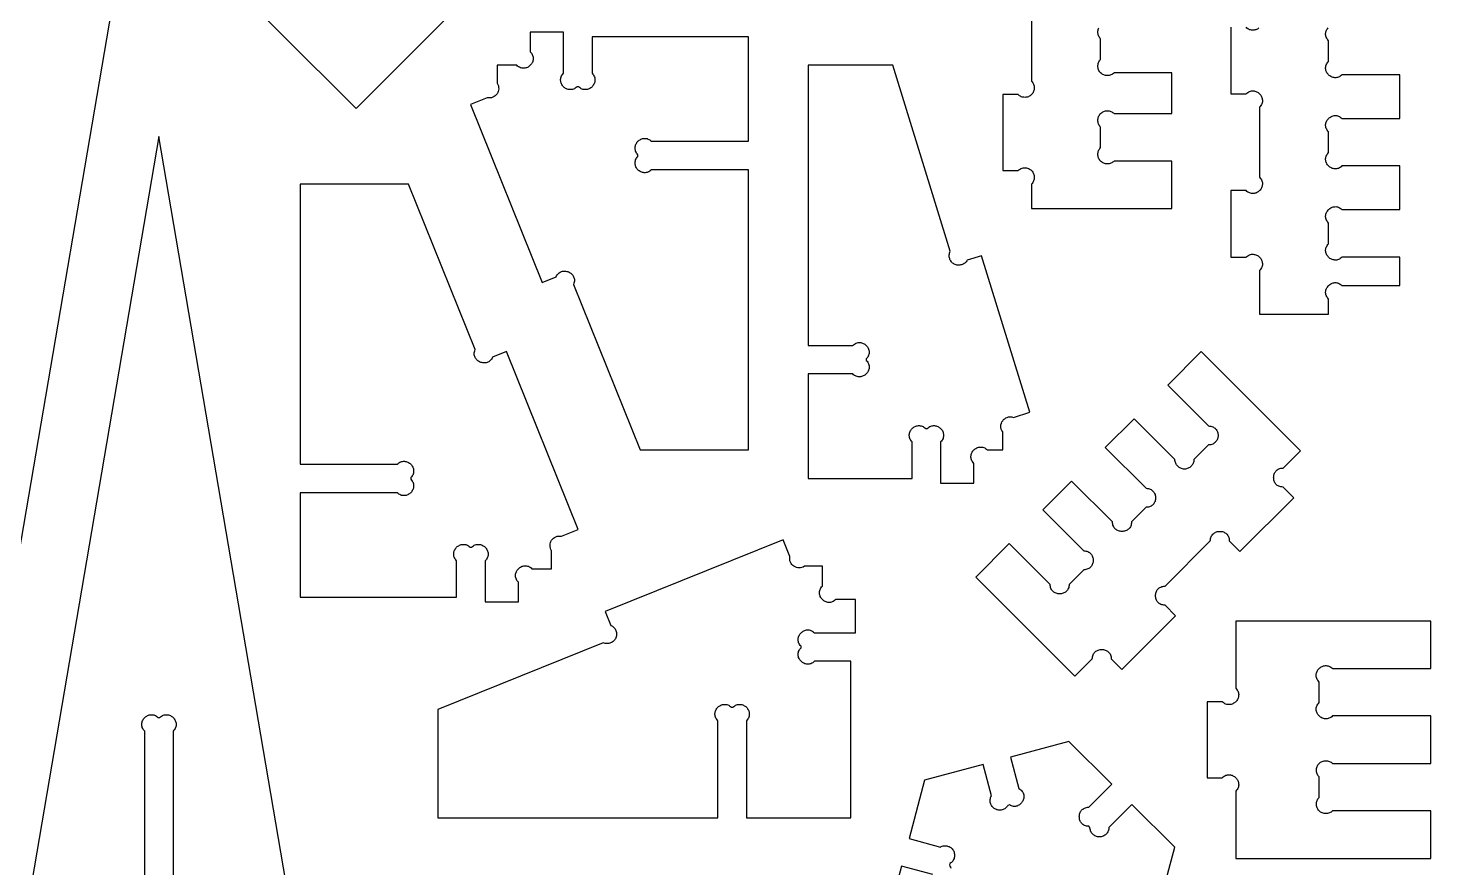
# Model space of a CAD drawing. Extents: x 105 to 1294, y 104 to 1295.
# Drawn here: x 1123.5 to 1271.2, y 306.7 to 395.1 of the extents above; entities that cross this region are included whole.
import ezdxf

# ---------------------------------------------------------------- set-up
doc = ezdxf.new("R2010")
doc.units = 0
doc.layers.add('LAYER_1', color=62, linetype='CONTINUOUS')

msp = doc.modelspace()

# ---------------------------------------------------------------- linework, layer by layer
at = {"layer": 'LAYER_1'}
for points in [[(1107.91, 410.72), (1121.27, 332.3), (1134.63, 410.72)], [(1142.08, 402.61), (1158.03, 386.66), (1178.22, 406.84)], [(1229.13, 396.3), (1229.13, 389.55), (1229.2, 389.47), (1229.26, 389.39), (1229.31, 389.31), (1229.35, 389.22), (1229.38, 389.13), (1229.4, 389.03), (1229.42, 388.94), (1229.42, 388.84), (1229.42, 388.74), (1229.4, 388.65), (1229.38, 388.56), (1229.35, 388.46), (1229.31, 388.38), (1229.26, 388.29), (1229.2, 388.21), (1229.13, 388.13), (1229.05, 388.07), (1228.97, 388.01), (1228.89, 387.96), (1228.8, 387.91), (1228.71, 387.88), (1228.61, 387.86), (1228.52, 387.85), (1228.42, 387.84), (1228.33, 387.85), (1228.23, 387.86), (1228.14, 387.88), (1228.05, 387.91), (1227.96, 387.96), (1227.87, 388.01), (1227.79, 388.07), (1227.71, 388.13), (1226.12, 388.13), (1226.12, 380.13), (1227.71, 380.13), (1227.79, 380.2), (1227.87, 380.26), (1227.96, 380.31), (1228.05, 380.35), (1228.14, 380.38), (1228.23, 380.41), (1228.33, 380.42), (1228.42, 380.43), (1228.52, 380.42), (1228.61, 380.41), (1228.71, 380.38), (1228.8, 380.35), (1228.89, 380.31), (1228.97, 380.26), (1229.05, 380.2), (1229.13, 380.13), (1229.2, 380.06), (1229.26, 379.98), (1229.31, 379.89), (1229.35, 379.8), (1229.38, 379.71), (1229.4, 379.62), (1229.42, 379.52), (1229.42, 379.43), (1229.42, 379.33), (1229.4, 379.23), (1229.38, 379.14), (1229.35, 379.05), (1229.31, 378.96), (1229.26, 378.88), (1229.2, 378.79), (1229.13, 378.72), (1229.13, 376.13), (1243.9, 376.13), (1243.9, 381.13), (1237.81, 381.13), (1237.74, 381.07), (1237.66, 381.01), (1237.57, 380.96), (1237.48, 380.92), (1237.39, 380.88), (1237.3, 380.86), (1237.2, 380.85), (1237.11, 380.84), (1237.01, 380.85), (1236.92, 380.86), (1236.82, 380.88), (1236.73, 380.92), (1236.64, 380.96), (1236.56, 381.01), (1236.48, 381.07), (1236.4, 381.13), (1236.33, 381.21), (1236.27, 381.29), (1236.22, 381.38), (1236.18, 381.47), (1236.15, 381.56), (1236.13, 381.65), (1236.11, 381.75), (1236.11, 381.84), (1236.11, 381.94), (1236.13, 382.03), (1236.15, 382.13), (1236.18, 382.22), (1236.22, 382.31), (1236.27, 382.39), (1236.33, 382.47), (1236.4, 382.55), (1236.4, 384.72), (1236.33, 384.79), (1236.27, 384.88), (1236.22, 384.96), (1236.18, 385.05), (1236.15, 385.14), (1236.13, 385.24), (1236.11, 385.33), (1236.11, 385.43), (1236.11, 385.52), (1236.13, 385.62), (1236.15, 385.71), (1236.18, 385.8), (1236.22, 385.89), (1236.27, 385.98), (1236.33, 386.06), (1236.4, 386.13), (1236.48, 386.2), (1236.56, 386.26), (1236.64, 386.31), (1236.73, 386.35), (1236.82, 386.38), (1236.92, 386.41), (1237.01, 386.42), (1237.11, 386.43), (1237.2, 386.42), (1237.3, 386.41), (1237.39, 386.38), (1237.48, 386.35), (1237.57, 386.31), (1237.66, 386.26), (1237.74, 386.2), (1237.81, 386.13), (1243.9, 386.13), (1243.9, 390.43), (1237.81, 390.43), (1237.74, 390.36), (1237.66, 390.3), (1237.57, 390.25), (1237.48, 390.21), (1237.39, 390.17), (1237.3, 390.15), (1237.2, 390.14), (1237.11, 390.13), (1237.01, 390.14), (1236.92, 390.15), (1236.82, 390.17), (1236.73, 390.21), (1236.64, 390.25), (1236.56, 390.3), (1236.48, 390.36), (1236.4, 390.43), (1236.33, 390.5), (1236.27, 390.58), (1236.22, 390.67), (1236.18, 390.76), (1236.15, 390.85), (1236.13, 390.94), (1236.11, 391.04), (1236.11, 391.13), (1236.11, 391.23), (1236.13, 391.32), (1236.15, 391.42), (1236.18, 391.51), (1236.22, 391.6), (1236.27, 391.68), (1236.33, 391.76), (1236.4, 391.84), (1236.4, 394.01), (1236.33, 394.09), (1236.27, 394.17), (1236.22, 394.25), (1236.18, 394.34), (1236.15, 394.43), (1236.13, 394.53), (1236.11, 394.62), (1236.11, 394.72), (1236.11, 394.81), (1236.13, 394.91), (1236.15, 395), (1236.18, 395.09), (1236.22, 395.18)], [(1250.12, 395.22), (1250.12, 388.22), (1251.71, 388.22), (1251.8, 388.3), (1251.89, 388.37), (1251.99, 388.42), (1252.08, 388.47), (1252.18, 388.5), (1252.27, 388.52), (1252.37, 388.53), (1252.46, 388.53), (1252.56, 388.52), (1252.65, 388.5), (1252.74, 388.47), (1252.82, 388.43), (1252.9, 388.39), (1252.98, 388.34), (1253.06, 388.28), (1253.13, 388.22), (1253.19, 388.15), (1253.25, 388.07), (1253.3, 388), (1253.34, 387.91), (1253.38, 387.83), (1253.41, 387.74), (1253.42, 387.65), (1253.44, 387.55), (1253.44, 387.46), (1253.43, 387.36), (1253.41, 387.27), (1253.37, 387.17), (1253.33, 387.08), (1253.28, 386.98), (1253.21, 386.89), (1253.13, 386.8), (1253.13, 379.44), (1253.21, 379.35), (1253.28, 379.26), (1253.33, 379.16), (1253.37, 379.07), (1253.41, 378.97), (1253.43, 378.88), (1253.44, 378.78), (1253.44, 378.69), (1253.42, 378.59), (1253.41, 378.5), (1253.38, 378.41), (1253.34, 378.33), (1253.3, 378.25), (1253.25, 378.17), (1253.19, 378.09), (1253.13, 378.03), (1253.06, 377.96), (1252.98, 377.9), (1252.9, 377.85), (1252.82, 377.81), (1252.74, 377.77), (1252.65, 377.75), (1252.56, 377.73), (1252.46, 377.72), (1252.37, 377.72), (1252.27, 377.72), (1252.18, 377.75), (1252.08, 377.78), (1251.99, 377.82), (1251.89, 377.88), (1251.8, 377.94), (1251.71, 378.03), (1250.12, 378.03), (1250.12, 371.03), (1251.71, 371.03), (1251.8, 371.11), (1251.89, 371.18), (1251.99, 371.23), (1252.08, 371.27), (1252.18, 371.31), (1252.27, 371.33), (1252.37, 371.34), (1252.46, 371.33), (1252.56, 371.32), (1252.65, 371.31), (1252.74, 371.28), (1252.82, 371.24), (1252.9, 371.2), (1252.98, 371.15), (1253.06, 371.09), (1253.13, 371.03), (1253.19, 370.96), (1253.25, 370.88), (1253.3, 370.8), (1253.34, 370.72), (1253.38, 370.64), (1253.41, 370.55), (1253.42, 370.46), (1253.44, 370.36), (1253.44, 370.27), (1253.43, 370.17), (1253.41, 370.08), (1253.37, 369.98), (1253.33, 369.89), (1253.28, 369.79), (1253.21, 369.7), (1253.13, 369.61), (1253.13, 365.03), (1260.4, 365.03), (1260.4, 366.61), (1260.32, 366.7), (1260.25, 366.79), (1260.2, 366.89), (1260.15, 366.98), (1260.12, 367.08), (1260.1, 367.17), (1260.09, 367.27), (1260.09, 367.36), (1260.1, 367.46), (1260.12, 367.55), (1260.15, 367.64), (1260.19, 367.72), (1260.23, 367.8), (1260.28, 367.88), (1260.34, 367.96), (1260.4, 368.03), (1260.47, 368.09), (1260.54, 368.15), (1260.62, 368.2), (1260.7, 368.24), (1260.79, 368.28), (1260.88, 368.31), (1260.97, 368.32), (1261.06, 368.34), (1261.16, 368.34), (1261.25, 368.33), (1261.35, 368.31), (1261.44, 368.27), (1261.54, 368.23), (1261.63, 368.18), (1261.72, 368.11), (1261.81, 368.03), (1267.9, 368.03), (1267.9, 371.03), (1261.81, 371.03), (1261.72, 370.94), (1261.63, 370.88), (1261.54, 370.82), (1261.44, 370.78), (1261.35, 370.75), (1261.25, 370.72), (1261.16, 370.72), (1261.06, 370.72), (1260.97, 370.73), (1260.88, 370.75), (1260.79, 370.77), (1260.7, 370.81), (1260.62, 370.85), (1260.54, 370.9), (1260.47, 370.96), (1260.4, 371.03), (1260.34, 371.09), (1260.28, 371.17), (1260.23, 371.25), (1260.19, 371.33), (1260.15, 371.42), (1260.12, 371.5), (1260.1, 371.6), (1260.09, 371.69), (1260.09, 371.78), (1260.1, 371.88), (1260.12, 371.97), (1260.15, 372.07), (1260.2, 372.16), (1260.25, 372.26), (1260.32, 372.35), (1260.4, 372.44), (1260.4, 374.61), (1260.32, 374.7), (1260.25, 374.79), (1260.2, 374.89), (1260.15, 374.98), (1260.12, 375.08), (1260.1, 375.17), (1260.09, 375.27), (1260.09, 375.36), (1260.1, 375.46), (1260.12, 375.55), (1260.15, 375.64), (1260.19, 375.72), (1260.23, 375.8), (1260.28, 375.88), (1260.34, 375.96), (1260.4, 376.03), (1260.47, 376.09), (1260.54, 376.15), (1260.62, 376.2), (1260.7, 376.24), (1260.79, 376.28), (1260.88, 376.31), (1260.97, 376.32), (1261.06, 376.33), (1261.16, 376.34), (1261.25, 376.33), (1261.35, 376.31), (1261.44, 376.27), (1261.54, 376.23), (1261.63, 376.18), (1261.72, 376.11), (1261.81, 376.03), (1267.9, 376.03), (1267.9, 380.62), (1261.81, 380.62), (1261.72, 380.54), (1261.63, 380.47), (1261.54, 380.42), (1261.44, 380.37), (1261.35, 380.34), (1261.25, 380.32), (1261.16, 380.31), (1261.06, 380.31), (1260.97, 380.32), (1260.88, 380.34), (1260.79, 380.37), (1260.7, 380.41), (1260.62, 380.45), (1260.54, 380.5), (1260.47, 380.56), (1260.4, 380.62), (1260.34, 380.69), (1260.28, 380.76), (1260.23, 380.84), (1260.19, 380.92), (1260.15, 381.01), (1260.12, 381.1), (1260.1, 381.19), (1260.09, 381.28), (1260.09, 381.38), (1260.1, 381.47), (1260.12, 381.57), (1260.15, 381.66), (1260.2, 381.76), (1260.25, 381.85), (1260.32, 381.95), (1260.4, 382.04), (1260.4, 384.21), (1260.32, 384.3), (1260.25, 384.39), (1260.2, 384.48), (1260.15, 384.58), (1260.12, 384.67), (1260.1, 384.77), (1260.09, 384.86), (1260.09, 384.96), (1260.1, 385.05), (1260.12, 385.14), (1260.15, 385.23), (1260.19, 385.32), (1260.23, 385.4), (1260.28, 385.48), (1260.34, 385.55), (1260.4, 385.62), (1260.47, 385.68), (1260.54, 385.74), (1260.62, 385.79), (1260.7, 385.84), (1260.79, 385.87), (1260.88, 385.9), (1260.97, 385.92), (1261.06, 385.93), (1261.16, 385.93), (1261.25, 385.92), (1261.35, 385.9), (1261.44, 385.87), (1261.54, 385.83), (1261.63, 385.77), (1261.72, 385.7), (1261.81, 385.62), (1267.9, 385.62), (1267.9, 390.22), (1261.81, 390.22), (1261.72, 390.13), (1261.63, 390.07), (1261.54, 390.01), (1261.44, 389.97), (1261.35, 389.94), (1261.25, 389.92), (1261.16, 389.91), (1261.06, 389.91), (1260.97, 389.92), (1260.88, 389.94), (1260.79, 389.96), (1260.7, 390), (1260.62, 390.04), (1260.54, 390.1), (1260.47, 390.15), (1260.4, 390.22), (1260.34, 390.29), (1260.28, 390.36), (1260.23, 390.44), (1260.19, 390.52), (1260.15, 390.61), (1260.12, 390.69), (1260.1, 390.79), (1260.09, 390.88), (1260.09, 390.97), (1260.1, 391.07), (1260.12, 391.16), (1260.15, 391.26), (1260.2, 391.36), (1260.25, 391.45), (1260.32, 391.54), (1260.4, 391.63), (1260.4, 393.8), (1260.32, 393.89), (1260.25, 393.98), (1260.2, 394.08), (1260.15, 394.17), (1260.12, 394.27), (1260.1, 394.36), (1260.09, 394.46), (1260.09, 394.55), (1260.1, 394.65), (1260.12, 394.74), (1260.15, 394.83), (1260.19, 394.91), (1260.23, 394.99), (1260.28, 395.07), (1260.34, 395.15)], [(1253.06, 395.15), (1252.98, 395.1), (1252.9, 395.04), (1252.82, 395), (1252.74, 394.96), (1252.65, 394.94), (1252.56, 394.92), (1252.46, 394.91), (1252.37, 394.91), (1252.27, 394.92), (1252.18, 394.94), (1252.08, 394.97), (1251.99, 395.01), (1251.89, 395.07), (1251.8, 395.13), (1251.71, 395.22)], [(1150.64, 305.3), (1137.26, 383.72), (1123.9, 305.3)], [(1135.77, 305.3), (1135.77, 321.14), (1135.69, 321.23), (1135.62, 321.32), (1135.56, 321.41), (1135.52, 321.51), (1135.49, 321.6), (1135.47, 321.7), (1135.46, 321.8), (1135.46, 321.89), (1135.47, 321.98), (1135.49, 322.07), (1135.52, 322.16), (1135.55, 322.25), (1135.6, 322.33), (1135.65, 322.41), (1135.7, 322.48), (1135.77, 322.55), (1135.84, 322.62), (1135.91, 322.67), (1135.99, 322.72), (1136.07, 322.77), (1136.16, 322.8), (1136.25, 322.83), (1136.34, 322.85), (1136.43, 322.86), (1136.53, 322.86), (1136.62, 322.85), (1136.72, 322.83), (1136.81, 322.8), (1136.91, 322.76), (1137, 322.7), (1137.09, 322.63), (1137.18, 322.55), (1137.35, 322.55), (1137.44, 322.63), (1137.54, 322.7), (1137.63, 322.76), (1137.72, 322.8), (1137.82, 322.83), (1137.92, 322.85), (1138.01, 322.86), (1138.11, 322.86), (1138.2, 322.85), (1138.29, 322.83), (1138.38, 322.8), (1138.47, 322.77), (1138.55, 322.72), (1138.63, 322.67), (1138.7, 322.62), (1138.77, 322.55), (1138.83, 322.48), (1138.89, 322.41), (1138.94, 322.33), (1138.99, 322.25), (1139.02, 322.16), (1139.05, 322.07), (1139.07, 321.98), (1139.08, 321.89), (1139.08, 321.8), (1139.07, 321.7), (1139.05, 321.6), (1139.02, 321.51), (1138.97, 321.41), (1138.92, 321.32), (1138.85, 321.23), (1138.77, 321.14), (1138.77, 305.3)], [(1242.55, 302.77), (1244.2, 308.92), (1239.7, 313.42), (1237.27, 311), (1237.27, 310.9), (1237.25, 310.8), (1237.23, 310.7), (1237.19, 310.61), (1237.15, 310.52), (1237.1, 310.44), (1237.04, 310.36), (1236.98, 310.29), (1236.91, 310.23), (1236.83, 310.17), (1236.75, 310.12), (1236.66, 310.08), (1236.57, 310.04), (1236.47, 310.02), (1236.37, 310), (1236.27, 310), (1236.17, 310), (1236.07, 310.02), (1235.97, 310.04), (1235.88, 310.08), (1235.8, 310.12), (1235.71, 310.17), (1235.64, 310.23), (1235.57, 310.29), (1235.5, 310.36), (1235.44, 310.44), (1235.39, 310.52), (1235.35, 310.61), (1235.32, 310.7), (1235.29, 310.8), (1235.28, 310.9), (1235.27, 311), (1235.15, 311.12), (1235.03, 311.13), (1234.92, 311.14), (1234.81, 311.17), (1234.71, 311.21), (1234.62, 311.25), (1234.54, 311.3), (1234.47, 311.36), (1234.4, 311.43), (1234.34, 311.51), (1234.29, 311.58), (1234.25, 311.67), (1234.22, 311.75), (1234.19, 311.84), (1234.17, 311.93), (1234.16, 312.03), (1234.15, 312.12), (1234.16, 312.21), (1234.17, 312.31), (1234.19, 312.4), (1234.22, 312.49), (1234.25, 312.57), (1234.29, 312.66), (1234.34, 312.73), (1234.4, 312.81), (1234.47, 312.87), (1234.54, 312.93), (1234.62, 312.99), (1234.71, 313.03), (1234.81, 313.07), (1234.92, 313.1), (1235.03, 313.11), (1235.15, 313.12), (1237.57, 315.54), (1233.07, 320.04), (1226.92, 318.4), (1227.8, 315.09), (1227.91, 315.02), (1228, 314.95), (1228.08, 314.88), (1228.14, 314.79), (1228.2, 314.71), (1228.24, 314.62), (1228.28, 314.53), (1228.3, 314.44), (1228.31, 314.35), (1228.32, 314.26), (1228.32, 314.16), (1228.3, 314.07), (1228.28, 313.98), (1228.25, 313.89), (1228.22, 313.8), (1228.17, 313.72), (1228.12, 313.64), (1228.07, 313.57), (1228, 313.5), (1227.93, 313.44), (1227.86, 313.38), (1227.78, 313.33), (1227.7, 313.29), (1227.61, 313.25), (1227.52, 313.23), (1227.43, 313.21), (1227.33, 313.21), (1227.23, 313.21), (1227.12, 313.23), (1227.02, 313.26), (1226.91, 313.3), (1226.81, 313.36), (1226.64, 313.31), (1226.59, 313.23), (1226.52, 313.15), (1226.45, 313.08), (1226.38, 313.01), (1226.3, 312.96), (1226.21, 312.91), (1226.13, 312.87), (1226.03, 312.85), (1225.94, 312.82), (1225.84, 312.81), (1225.75, 312.81), (1225.65, 312.82), (1225.55, 312.84), (1225.46, 312.86), (1225.36, 312.9), (1225.27, 312.95), (1225.19, 313), (1225.11, 313.06), (1225.04, 313.13), (1224.98, 313.21), (1224.92, 313.29), (1224.88, 313.37), (1224.84, 313.46), (1224.81, 313.55), (1224.79, 313.65), (1224.78, 313.74), (1224.77, 313.84), (1224.78, 313.93), (1224.8, 314.03), (1224.82, 314.13), (1224.86, 314.22), (1224.91, 314.31), (1224.02, 317.62), (1217.87, 315.97), (1216.23, 309.82), (1219.53, 308.93), (1219.62, 308.98), (1219.72, 309.02), (1219.81, 309.04), (1219.91, 309.06), (1220, 309.07), (1220.1, 309.06), (1220.2, 309.05), (1220.29, 309.03), (1220.38, 309), (1220.47, 308.97), (1220.55, 308.92), (1220.63, 308.87), (1220.71, 308.8), (1220.78, 308.73), (1220.84, 308.65), (1220.9, 308.57), (1220.94, 308.48), (1220.98, 308.38), (1221, 308.29), (1221.02, 308.19), (1221.03, 308.09), (1221.03, 308), (1221.02, 307.9), (1221, 307.81), (1220.97, 307.72), (1220.93, 307.63), (1220.88, 307.54), (1220.83, 307.46), (1220.76, 307.39), (1220.69, 307.32), (1220.62, 307.26), (1220.53, 307.2), (1220.49, 307.04), (1220.54, 306.93), (1220.59, 306.82), (1220.62, 306.72)], [(1218.75, 306.04), (1215.45, 306.92), (1213.8, 300.77)]]:
    msp.add_lwpolyline(points, dxfattribs=at)
for points in [[(1199.35, 383.22), (1199.35, 394.22), (1182.86, 394.22), (1182.86, 390.38), (1182.94, 390.29), (1183.01, 390.2), (1183.06, 390.1), (1183.11, 390.01), (1183.14, 389.91), (1183.16, 389.82), (1183.17, 389.72), (1183.17, 389.63), (1183.16, 389.54), (1183.14, 389.44), (1183.11, 389.36), (1183.07, 389.27), (1183.03, 389.19), (1182.98, 389.11), (1182.92, 389.04), (1182.86, 388.97), (1182.79, 388.9), (1182.72, 388.85), (1182.64, 388.79), (1182.56, 388.75), (1182.47, 388.71), (1182.38, 388.69), (1182.29, 388.67), (1182.2, 388.66), (1182.1, 388.66), (1182.01, 388.67), (1181.91, 388.69), (1181.82, 388.72), (1181.72, 388.76), (1181.63, 388.82), (1181.54, 388.89), (1181.45, 388.97), (1181.28, 388.97), (1181.19, 388.89), (1181.09, 388.82), (1181, 388.76), (1180.91, 388.72), (1180.81, 388.69), (1180.72, 388.67), (1180.62, 388.66), (1180.53, 388.66), (1180.43, 388.67), (1180.34, 388.69), (1180.25, 388.71), (1180.17, 388.75), (1180.08, 388.79), (1180.01, 388.85), (1179.93, 388.9), (1179.86, 388.97), (1179.8, 389.04), (1179.74, 389.11), (1179.69, 389.19), (1179.65, 389.27), (1179.61, 389.36), (1179.58, 389.44), (1179.56, 389.54), (1179.55, 389.63), (1179.55, 389.72), (1179.56, 389.82), (1179.58, 389.91), (1179.61, 390.01), (1179.66, 390.1), (1179.71, 390.2), (1179.78, 390.29), (1179.86, 390.38), (1179.86, 394.72), (1176.36, 394.72), (1176.36, 392.63), (1176.45, 392.54), (1176.51, 392.45), (1176.57, 392.36), (1176.61, 392.26), (1176.64, 392.17), (1176.66, 392.07), (1176.67, 391.97), (1176.67, 391.88), (1176.66, 391.79), (1176.64, 391.7), (1176.62, 391.61), (1176.58, 391.52), (1176.54, 391.44), (1176.48, 391.36), (1176.43, 391.29), (1176.36, 391.22), (1176.29, 391.15), (1176.22, 391.1), (1176.14, 391.04), (1176.06, 391), (1175.97, 390.96), (1175.88, 390.94), (1175.79, 390.92), (1175.7, 390.91), (1175.6, 390.91), (1175.51, 390.92), (1175.41, 390.94), (1175.32, 390.97), (1175.22, 391.01), (1175.13, 391.07), (1175.03, 391.13), (1174.94, 391.22), (1172.86, 391.22), (1172.86, 389.34), (1172.95, 389.19), (1173, 389.05), (1173.03, 388.9), (1173.04, 388.75), (1173.02, 388.61), (1172.99, 388.47), (1172.93, 388.34), (1172.86, 388.22), (1172.78, 388.1), (1172.67, 388), (1172.56, 387.92), (1172.43, 387.85), (1172.29, 387.81), (1172.14, 387.78), (1171.99, 387.78), (1171.83, 387.8), (1170.08, 387.1), (1177.61, 368.36), (1179.08, 368.95), (1179.13, 369.06), (1179.19, 369.15), (1179.26, 369.24), (1179.33, 369.32), (1179.4, 369.38), (1179.49, 369.44), (1179.57, 369.48), (1179.66, 369.51), (1179.75, 369.54), (1179.84, 369.56), (1179.93, 369.56), (1180.03, 369.56), (1180.12, 369.55), (1180.21, 369.53), (1180.3, 369.51), (1180.39, 369.47), (1180.47, 369.43), (1180.56, 369.39), (1180.63, 369.33), (1180.7, 369.27), (1180.77, 369.21), (1180.83, 369.13), (1180.88, 369.06), (1180.92, 368.97), (1180.96, 368.89), (1180.99, 368.79), (1181, 368.7), (1181.01, 368.6), (1181.01, 368.49), (1180.99, 368.39), (1180.96, 368.28), (1180.92, 368.16), (1187.92, 350.73), (1199.35, 350.73), (1199.35, 380.22), (1189.11, 380.22), (1189.02, 380.13), (1188.93, 380.07), (1188.84, 380.01), (1188.74, 379.97), (1188.65, 379.94), (1188.55, 379.92), (1188.45, 379.91), (1188.36, 379.91), (1188.27, 379.92), (1188.18, 379.94), (1188.09, 379.97), (1188, 380), (1187.92, 380.04), (1187.84, 380.1), (1187.77, 380.15), (1187.7, 380.22), (1187.63, 380.29), (1187.58, 380.36), (1187.53, 380.44), (1187.48, 380.52), (1187.45, 380.61), (1187.42, 380.7), (1187.4, 380.79), (1187.39, 380.88), (1187.39, 380.97), (1187.4, 381.07), (1187.42, 381.17), (1187.45, 381.26), (1187.49, 381.36), (1187.55, 381.45), (1187.62, 381.54), (1187.7, 381.63), (1187.7, 381.8), (1187.62, 381.89), (1187.55, 381.98), (1187.49, 382.08), (1187.45, 382.17), (1187.42, 382.27), (1187.4, 382.36), (1187.39, 382.46), (1187.39, 382.55), (1187.4, 382.65), (1187.42, 382.74), (1187.45, 382.83), (1187.48, 382.91), (1187.53, 383), (1187.58, 383.07), (1187.63, 383.15), (1187.7, 383.22), (1187.77, 383.28), (1187.84, 383.34), (1187.92, 383.39), (1188, 383.43), (1188.09, 383.47), (1188.18, 383.5), (1188.27, 383.52), (1188.36, 383.53), (1188.45, 383.53), (1188.55, 383.52), (1188.65, 383.5), (1188.74, 383.46), (1188.84, 383.42), (1188.93, 383.37), (1189.02, 383.3), (1189.11, 383.22)], [(1216.57, 351.57), (1216.49, 351.66), (1216.42, 351.75), (1216.36, 351.84), (1216.32, 351.94), (1216.29, 352.03), (1216.27, 352.13), (1216.26, 352.22), (1216.26, 352.32), (1216.27, 352.41), (1216.29, 352.5), (1216.32, 352.59), (1216.35, 352.68), (1216.4, 352.76), (1216.45, 352.84), (1216.5, 352.91), (1216.57, 352.98), (1216.64, 353.05), (1216.71, 353.1), (1216.79, 353.15), (1216.87, 353.2), (1216.96, 353.23), (1217.05, 353.26), (1217.14, 353.28), (1217.23, 353.29), (1217.32, 353.29), (1217.42, 353.28), (1217.52, 353.26), (1217.61, 353.23), (1217.71, 353.19), (1217.8, 353.13), (1217.89, 353.06), (1217.98, 352.98), (1218.15, 352.98), (1218.24, 353.06), (1218.33, 353.13), (1218.43, 353.19), (1218.52, 353.23), (1218.62, 353.26), (1218.71, 353.28), (1218.81, 353.29), (1218.9, 353.29), (1218.99, 353.28), (1219.09, 353.26), (1219.17, 353.23), (1219.26, 353.2), (1219.34, 353.15), (1219.42, 353.1), (1219.49, 353.05), (1219.56, 352.98), (1219.63, 352.91), (1219.68, 352.84), (1219.74, 352.76), (1219.78, 352.68), (1219.81, 352.59), (1219.84, 352.5), (1219.86, 352.41), (1219.87, 352.32), (1219.87, 352.22), (1219.86, 352.13), (1219.84, 352.03), (1219.81, 351.94), (1219.77, 351.84), (1219.71, 351.75), (1219.64, 351.66), (1219.56, 351.57), (1219.56, 347.23), (1223.06, 347.23), (1223.06, 349.32), (1222.98, 349.41), (1222.91, 349.5), (1222.86, 349.59), (1222.81, 349.69), (1222.78, 349.78), (1222.76, 349.88), (1222.75, 349.97), (1222.75, 350.07), (1222.76, 350.16), (1222.78, 350.25), (1222.81, 350.34), (1222.85, 350.43), (1222.89, 350.51), (1222.94, 350.59), (1223, 350.66), (1223.06, 350.73), (1223.13, 350.79), (1223.21, 350.85), (1223.28, 350.9), (1223.37, 350.95), (1223.45, 350.98), (1223.54, 351.01), (1223.63, 351.03), (1223.72, 351.04), (1223.82, 351.04), (1223.91, 351.03), (1224.01, 351.01), (1224.11, 350.98), (1224.2, 350.94), (1224.29, 350.88), (1224.39, 350.81), (1224.48, 350.73), (1226.09, 350.73), (1226.09, 352.62), (1226, 352.77), (1225.93, 352.93), (1225.9, 353.08), (1225.89, 353.24), (1225.91, 353.39), (1225.95, 353.54), (1226.01, 353.68), (1226.09, 353.81), (1226.19, 353.92), (1226.3, 354.02), (1226.43, 354.1), (1226.57, 354.16), (1226.72, 354.2), (1226.88, 354.22), (1227.05, 354.2), (1227.22, 354.16), (1228.95, 354.69), (1223.86, 371.18), (1222.35, 370.71), (1222.3, 370.62), (1222.24, 370.54), (1222.17, 370.47), (1222.1, 370.4), (1222.02, 370.35), (1221.93, 370.3), (1221.85, 370.25), (1221.76, 370.22), (1221.66, 370.2), (1221.57, 370.18), (1221.47, 370.18), (1221.37, 370.18), (1221.28, 370.19), (1221.18, 370.22), (1221.09, 370.25), (1220.99, 370.29), (1220.9, 370.35), (1220.82, 370.4), (1220.75, 370.47), (1220.69, 370.54), (1220.63, 370.62), (1220.58, 370.7), (1220.54, 370.79), (1220.51, 370.88), (1220.48, 370.97), (1220.47, 371.07), (1220.46, 371.17), (1220.46, 371.26), (1220.48, 371.36), (1220.5, 371.46), (1220.53, 371.55), (1220.58, 371.64), (1214.53, 391.22), (1205.62, 391.22), (1205.62, 361.73), (1210.31, 361.73), (1210.4, 361.81), (1210.49, 361.88), (1210.58, 361.94), (1210.68, 361.98), (1210.77, 362.01), (1210.87, 362.03), (1210.97, 362.04), (1211.06, 362.04), (1211.15, 362.03), (1211.24, 362.01), (1211.33, 361.98), (1211.42, 361.95), (1211.5, 361.9), (1211.58, 361.85), (1211.66, 361.79), (1211.72, 361.73), (1211.79, 361.66), (1211.85, 361.59), (1211.9, 361.51), (1211.94, 361.43), (1211.98, 361.34), (1212.01, 361.25), (1212.03, 361.16), (1212.04, 361.07), (1212.04, 360.97), (1212.03, 360.88), (1212.01, 360.78), (1211.98, 360.69), (1211.93, 360.59), (1211.88, 360.5), (1211.81, 360.41), (1211.73, 360.32), (1211.73, 360.15), (1211.81, 360.06), (1211.88, 359.96), (1211.93, 359.87), (1211.98, 359.78), (1212.01, 359.68), (1212.03, 359.58), (1212.04, 359.49), (1212.04, 359.39), (1212.03, 359.3), (1212.01, 359.21), (1211.98, 359.12), (1211.94, 359.04), (1211.9, 358.95), (1211.85, 358.87), (1211.79, 358.8), (1211.72, 358.73), (1211.66, 358.67), (1211.58, 358.61), (1211.5, 358.56), (1211.42, 358.52), (1211.33, 358.48), (1211.24, 358.45), (1211.15, 358.43), (1211.06, 358.42), (1210.97, 358.42), (1210.87, 358.43), (1210.77, 358.45), (1210.68, 358.48), (1210.58, 358.53), (1210.49, 358.58), (1210.4, 358.65), (1210.31, 358.73), (1205.62, 358.73), (1205.62, 347.73), (1216.57, 347.73)], [(1152.13, 346.23), (1152.13, 335.23), (1168.61, 335.23), (1168.61, 339.07), (1168.53, 339.16), (1168.46, 339.25), (1168.41, 339.34), (1168.36, 339.44), (1168.33, 339.53), (1168.31, 339.63), (1168.3, 339.72), (1168.3, 339.82), (1168.31, 339.91), (1168.33, 340), (1168.36, 340.09), (1168.4, 340.18), (1168.44, 340.26), (1168.49, 340.34), (1168.55, 340.41), (1168.61, 340.48), (1168.68, 340.55), (1168.75, 340.6), (1168.83, 340.65), (1168.91, 340.7), (1169, 340.73), (1169.09, 340.76), (1169.18, 340.78), (1169.27, 340.79), (1169.37, 340.79), (1169.46, 340.78), (1169.56, 340.76), (1169.65, 340.73), (1169.75, 340.69), (1169.84, 340.63), (1169.93, 340.56), (1170.02, 340.48), (1170.19, 340.48), (1170.28, 340.56), (1170.38, 340.63), (1170.47, 340.69), (1170.57, 340.73), (1170.66, 340.76), (1170.76, 340.78), (1170.85, 340.79), (1170.95, 340.79), (1171.04, 340.78), (1171.13, 340.76), (1171.22, 340.73), (1171.31, 340.7), (1171.39, 340.65), (1171.47, 340.6), (1171.54, 340.55), (1171.61, 340.48), (1171.68, 340.41), (1171.73, 340.34), (1171.79, 340.26), (1171.83, 340.18), (1171.87, 340.09), (1171.89, 340), (1171.91, 339.91), (1171.92, 339.82), (1171.92, 339.72), (1171.91, 339.63), (1171.89, 339.53), (1171.86, 339.44), (1171.82, 339.34), (1171.76, 339.25), (1171.7, 339.16), (1171.61, 339.07), (1171.61, 334.73), (1175.11, 334.73), (1175.11, 336.82), (1175.03, 336.91), (1174.96, 337), (1174.91, 337.09), (1174.87, 337.19), (1174.83, 337.28), (1174.81, 337.38), (1174.8, 337.47), (1174.8, 337.57), (1174.82, 337.66), (1174.83, 337.75), (1174.86, 337.84), (1174.9, 337.93), (1174.94, 338.01), (1174.99, 338.09), (1175.05, 338.16), (1175.11, 338.23), (1175.18, 338.3), (1175.26, 338.35), (1175.34, 338.4), (1175.42, 338.45), (1175.5, 338.48), (1175.59, 338.51), (1175.68, 338.53), (1175.78, 338.54), (1175.87, 338.54), (1175.97, 338.53), (1176.06, 338.51), (1176.16, 338.48), (1176.25, 338.44), (1176.35, 338.38), (1176.44, 338.31), (1176.53, 338.23), (1178.61, 338.23), (1178.61, 340.11), (1178.53, 340.25), (1178.48, 340.4), (1178.45, 340.55), (1178.44, 340.69), (1178.45, 340.84), (1178.49, 340.98), (1178.54, 341.11), (1178.61, 341.23), (1178.7, 341.34), (1178.8, 341.44), (1178.92, 341.53), (1179.05, 341.59), (1179.18, 341.64), (1179.33, 341.67), (1179.49, 341.67), (1179.65, 341.65), (1181.4, 342.35), (1173.86, 361.09), (1172.39, 360.5), (1172.34, 360.39), (1172.28, 360.29), (1172.22, 360.21), (1172.14, 360.13), (1172.07, 360.07), (1171.99, 360.01), (1171.9, 359.97), (1171.81, 359.93), (1171.72, 359.91), (1171.63, 359.89), (1171.54, 359.89), (1171.45, 359.89), (1171.35, 359.9), (1171.26, 359.92), (1171.17, 359.94), (1171.08, 359.97), (1171, 360.01), (1170.92, 360.06), (1170.84, 360.12), (1170.77, 360.18), (1170.71, 360.24), (1170.65, 360.31), (1170.59, 360.39), (1170.55, 360.47), (1170.51, 360.56), (1170.49, 360.65), (1170.47, 360.75), (1170.47, 360.85), (1170.47, 360.95), (1170.49, 361.06), (1170.52, 361.17), (1170.56, 361.29), (1163.55, 378.72), (1152.13, 378.72), (1152.13, 349.23), (1162.36, 349.23), (1162.45, 349.31), (1162.54, 349.38), (1162.63, 349.44), (1162.73, 349.48), (1162.82, 349.51), (1162.92, 349.53), (1163.02, 349.54), (1163.11, 349.54), (1163.2, 349.53), (1163.29, 349.51), (1163.38, 349.48), (1163.47, 349.45), (1163.55, 349.4), (1163.63, 349.35), (1163.7, 349.3), (1163.77, 349.23), (1163.84, 349.16), (1163.89, 349.09), (1163.94, 349.01), (1163.99, 348.93), (1164.02, 348.84), (1164.05, 348.75), (1164.07, 348.66), (1164.08, 348.57), (1164.08, 348.47), (1164.07, 348.38), (1164.05, 348.28), (1164.02, 348.19), (1163.98, 348.09), (1163.92, 348), (1163.85, 347.91), (1163.77, 347.82), (1163.77, 347.65), (1163.85, 347.56), (1163.92, 347.46), (1163.98, 347.37), (1164.02, 347.28), (1164.05, 347.18), (1164.07, 347.08), (1164.08, 346.99), (1164.08, 346.89), (1164.07, 346.8), (1164.05, 346.71), (1164.02, 346.62), (1163.99, 346.54), (1163.94, 346.45), (1163.89, 346.37), (1163.84, 346.3), (1163.77, 346.23), (1163.7, 346.17), (1163.63, 346.11), (1163.55, 346.06), (1163.47, 346.02), (1163.38, 345.98), (1163.29, 345.95), (1163.2, 345.93), (1163.11, 345.92), (1163.02, 345.92), (1162.92, 345.93), (1162.82, 345.95), (1162.73, 345.98), (1162.63, 346.03), (1162.54, 346.08), (1162.45, 346.15), (1162.36, 346.23)], [(1230.32, 344.42), (1234.62, 340.12), (1234.74, 340.11), (1234.86, 340.09), (1234.96, 340.07), (1235.06, 340.03), (1235.15, 339.98), (1235.23, 339.93), (1235.31, 339.87), (1235.37, 339.8), (1235.43, 339.73), (1235.48, 339.65), (1235.52, 339.57), (1235.56, 339.48), (1235.59, 339.39), (1235.61, 339.3), (1235.62, 339.21), (1235.62, 339.12), (1235.62, 339.02), (1235.61, 338.93), (1235.59, 338.84), (1235.56, 338.75), (1235.52, 338.66), (1235.48, 338.58), (1235.43, 338.5), (1235.37, 338.43), (1235.31, 338.36), (1235.23, 338.3), (1235.15, 338.25), (1235.06, 338.2), (1234.96, 338.17), (1234.86, 338.14), (1234.74, 338.12), (1234.62, 338.12), (1233.09, 336.58), (1233.08, 336.46), (1233.07, 336.35), (1233.04, 336.24), (1233, 336.14), (1232.96, 336.05), (1232.9, 335.97), (1232.84, 335.9), (1232.78, 335.83), (1232.7, 335.77), (1232.62, 335.72), (1232.54, 335.68), (1232.45, 335.64), (1232.37, 335.62), (1232.27, 335.6), (1232.18, 335.58), (1232.09, 335.58), (1231.99, 335.58), (1231.9, 335.6), (1231.81, 335.62), (1231.72, 335.64), (1231.63, 335.68), (1231.55, 335.72), (1231.47, 335.77), (1231.4, 335.83), (1231.33, 335.9), (1231.27, 335.97), (1231.22, 336.05), (1231.17, 336.14), (1231.13, 336.24), (1231.11, 336.35), (1231.09, 336.46), (1231.08, 336.58), (1226.78, 340.88), (1223.25, 337.35), (1233.7, 326.9), (1235.52, 328.73), (1235.53, 328.85), (1235.55, 328.96), (1235.57, 329.07), (1235.61, 329.17), (1235.66, 329.26), (1235.71, 329.34), (1235.77, 329.41), (1235.84, 329.48), (1235.91, 329.54), (1235.99, 329.59), (1236.07, 329.63), (1236.16, 329.67), (1236.25, 329.69), (1236.34, 329.71), (1236.43, 329.73), (1236.52, 329.73), (1236.62, 329.73), (1236.71, 329.71), (1236.8, 329.69), (1236.89, 329.67), (1236.98, 329.63), (1237.06, 329.59), (1237.14, 329.54), (1237.21, 329.48), (1237.28, 329.41), (1237.34, 329.34), (1237.39, 329.26), (1237.44, 329.17), (1237.47, 329.07), (1237.5, 328.96), (1237.52, 328.85), (1237.52, 328.73), (1238.64, 327.61), (1244.3, 333.27), (1243.18, 334.39), (1243.06, 334.39), (1242.95, 334.41), (1242.84, 334.44), (1242.74, 334.47), (1242.65, 334.52), (1242.57, 334.57), (1242.5, 334.63), (1242.43, 334.7), (1242.37, 334.77), (1242.32, 334.85), (1242.28, 334.93), (1242.24, 335.02), (1242.22, 335.11), (1242.2, 335.2), (1242.19, 335.29), (1242.18, 335.39), (1242.19, 335.48), (1242.2, 335.57), (1242.22, 335.66), (1242.24, 335.75), (1242.28, 335.84), (1242.32, 335.92), (1242.37, 336), (1242.43, 336.07), (1242.5, 336.14), (1242.57, 336.2), (1242.65, 336.26), (1242.74, 336.3), (1242.84, 336.34), (1242.95, 336.36), (1243.06, 336.38), (1243.18, 336.39), (1247.95, 341.16), (1247.96, 341.28), (1247.98, 341.4), (1248, 341.5), (1248.04, 341.6), (1248.09, 341.69), (1248.14, 341.77), (1248.2, 341.85), (1248.27, 341.91), (1248.34, 341.97), (1248.42, 342.02), (1248.5, 342.06), (1248.59, 342.1), (1248.68, 342.13), (1248.77, 342.15), (1248.86, 342.16), (1248.95, 342.16), (1249.05, 342.16), (1249.14, 342.15), (1249.23, 342.13), (1249.32, 342.1), (1249.41, 342.06), (1249.49, 342.02), (1249.57, 341.97), (1249.64, 341.91), (1249.71, 341.85), (1249.77, 341.77), (1249.82, 341.69), (1249.87, 341.6), (1249.9, 341.5), (1249.93, 341.4), (1249.95, 341.28), (1249.95, 341.16), (1251.07, 340.04), (1256.73, 345.7), (1255.61, 346.82), (1255.49, 346.83), (1255.38, 346.84), (1255.27, 346.87), (1255.17, 346.91), (1255.08, 346.95), (1255, 347), (1254.93, 347.06), (1254.86, 347.13), (1254.8, 347.2), (1254.75, 347.28), (1254.71, 347.37), (1254.67, 347.45), (1254.65, 347.54), (1254.63, 347.63), (1254.62, 347.73), (1254.61, 347.82), (1254.62, 347.91), (1254.63, 348.01), (1254.65, 348.1), (1254.67, 348.19), (1254.71, 348.27), (1254.75, 348.36), (1254.8, 348.43), (1254.86, 348.51), (1254.93, 348.57), (1255, 348.63), (1255.08, 348.69), (1255.17, 348.73), (1255.27, 348.77), (1255.38, 348.8), (1255.49, 348.81), (1255.61, 348.82), (1257.44, 350.65), (1247, 361.1), (1243.46, 357.56), (1247.76, 353.26), (1247.88, 353.25), (1248, 353.24), (1248.1, 353.21), (1248.2, 353.17), (1248.29, 353.13), (1248.37, 353.07), (1248.45, 353.01), (1248.51, 352.94), (1248.57, 352.87), (1248.62, 352.79), (1248.67, 352.71), (1248.7, 352.62), (1248.73, 352.54), (1248.75, 352.44), (1248.76, 352.35), (1248.76, 352.26), (1248.76, 352.16), (1248.75, 352.07), (1248.73, 351.98), (1248.7, 351.89), (1248.67, 351.8), (1248.62, 351.72), (1248.57, 351.64), (1248.51, 351.57), (1248.45, 351.5), (1248.37, 351.44), (1248.29, 351.39), (1248.2, 351.34), (1248.1, 351.31), (1248, 351.28), (1247.88, 351.26), (1247.76, 351.26), (1246.23, 349.72), (1246.22, 349.62), (1246.2, 349.52), (1246.18, 349.42), (1246.15, 349.33), (1246.1, 349.24), (1246.05, 349.16), (1246, 349.08), (1245.93, 349.01), (1245.86, 348.95), (1245.79, 348.89), (1245.7, 348.84), (1245.62, 348.8), (1245.52, 348.76), (1245.43, 348.74), (1245.33, 348.72), (1245.23, 348.72), (1245.12, 348.72), (1245.03, 348.74), (1244.93, 348.76), (1244.84, 348.8), (1244.75, 348.84), (1244.67, 348.89), (1244.59, 348.95), (1244.52, 349.01), (1244.46, 349.08), (1244.4, 349.16), (1244.35, 349.24), (1244.31, 349.33), (1244.27, 349.42), (1244.25, 349.52), (1244.23, 349.62), (1244.23, 349.72), (1239.93, 354.02), (1236.89, 350.99), (1241.19, 346.69), (1241.31, 346.68), (1241.43, 346.66), (1241.53, 346.64), (1241.63, 346.6), (1241.72, 346.56), (1241.8, 346.5), (1241.87, 346.44), (1241.94, 346.37), (1242, 346.3), (1242.05, 346.22), (1242.09, 346.14), (1242.13, 346.05), (1242.16, 345.96), (1242.17, 345.87), (1242.19, 345.78), (1242.19, 345.69), (1242.19, 345.59), (1242.17, 345.5), (1242.16, 345.41), (1242.13, 345.32), (1242.09, 345.23), (1242.05, 345.15), (1242, 345.07), (1241.94, 345), (1241.87, 344.93), (1241.8, 344.87), (1241.72, 344.82), (1241.63, 344.77), (1241.53, 344.74), (1241.43, 344.71), (1241.31, 344.69), (1241.19, 344.69), (1239.66, 343.15), (1239.65, 343.03), (1239.63, 342.92), (1239.61, 342.81), (1239.57, 342.71), (1239.53, 342.62), (1239.47, 342.54), (1239.41, 342.47), (1239.34, 342.4), (1239.27, 342.34), (1239.19, 342.29), (1239.11, 342.25), (1239.02, 342.21), (1238.93, 342.18), (1238.84, 342.17), (1238.75, 342.15), (1238.65, 342.15), (1238.56, 342.15), (1238.47, 342.17), (1238.38, 342.18), (1238.29, 342.21), (1238.2, 342.25), (1238.12, 342.29), (1238.04, 342.34), (1237.97, 342.4), (1237.9, 342.47), (1237.84, 342.54), (1237.78, 342.62), (1237.74, 342.71), (1237.7, 342.81), (1237.67, 342.92), (1237.66, 343.03), (1237.65, 343.15), (1233.35, 347.45)], [(1199.11, 312), (1210.11, 312), (1210.11, 328.48), (1206.27, 328.48), (1206.18, 328.4), (1206.09, 328.33), (1206, 328.28), (1205.9, 328.23), (1205.81, 328.2), (1205.71, 328.18), (1205.62, 328.17), (1205.52, 328.17), (1205.43, 328.18), (1205.34, 328.2), (1205.25, 328.23), (1205.16, 328.27), (1205.08, 328.31), (1205, 328.36), (1204.93, 328.42), (1204.86, 328.48), (1204.8, 328.55), (1204.74, 328.62), (1204.69, 328.7), (1204.65, 328.79), (1204.61, 328.87), (1204.58, 328.96), (1204.56, 329.05), (1204.55, 329.14), (1204.55, 329.24), (1204.56, 329.33), (1204.58, 329.43), (1204.61, 329.53), (1204.66, 329.62), (1204.71, 329.71), (1204.78, 329.81), (1204.86, 329.9), (1204.86, 330.07), (1204.78, 330.16), (1204.71, 330.25), (1204.66, 330.34), (1204.61, 330.44), (1204.58, 330.53), (1204.56, 330.63), (1204.55, 330.72), (1204.55, 330.82), (1204.56, 330.91), (1204.58, 331), (1204.61, 331.09), (1204.65, 331.18), (1204.69, 331.26), (1204.74, 331.34), (1204.8, 331.41), (1204.86, 331.48), (1204.93, 331.55), (1205, 331.6), (1205.08, 331.65), (1205.16, 331.7), (1205.25, 331.73), (1205.34, 331.76), (1205.43, 331.78), (1205.52, 331.79), (1205.62, 331.79), (1205.71, 331.78), (1205.81, 331.76), (1205.9, 331.73), (1206, 331.69), (1206.09, 331.63), (1206.18, 331.56), (1206.27, 331.48), (1210.61, 331.48), (1210.61, 334.98), (1208.52, 334.98), (1208.43, 334.9), (1208.34, 334.83), (1208.25, 334.78), (1208.15, 334.73), (1208.06, 334.7), (1207.96, 334.68), (1207.87, 334.67), (1207.77, 334.67), (1207.68, 334.68), (1207.59, 334.7), (1207.5, 334.73), (1207.41, 334.77), (1207.33, 334.81), (1207.25, 334.86), (1207.18, 334.92), (1207.11, 334.98), (1207.05, 335.05), (1206.99, 335.12), (1206.94, 335.2), (1206.89, 335.29), (1206.86, 335.37), (1206.83, 335.46), (1206.81, 335.55), (1206.8, 335.64), (1206.8, 335.74), (1206.81, 335.83), (1206.83, 335.93), (1206.86, 336.03), (1206.9, 336.12), (1206.96, 336.21), (1207.03, 336.31), (1207.11, 336.4), (1207.11, 338.48), (1205.23, 338.48), (1205.09, 338.4), (1204.95, 338.34), (1204.8, 338.31), (1204.65, 338.31), (1204.51, 338.32), (1204.37, 338.36), (1204.24, 338.41), (1204.11, 338.48), (1204, 338.57), (1203.9, 338.67), (1203.82, 338.79), (1203.75, 338.92), (1203.7, 339.05), (1203.67, 339.2), (1203.67, 339.36), (1203.69, 339.52), (1202.99, 341.27), (1184.25, 333.74), (1184.84, 332.26), (1184.93, 332.22), (1185.02, 332.17), (1185.1, 332.11), (1185.17, 332.04), (1185.23, 331.97), (1185.29, 331.89), (1185.34, 331.81), (1185.38, 331.72), (1185.41, 331.63), (1185.43, 331.53), (1185.45, 331.44), (1185.45, 331.34), (1185.44, 331.24), (1185.43, 331.15), (1185.4, 331.05), (1185.37, 330.95), (1185.32, 330.86), (1185.27, 330.78), (1185.21, 330.7), (1185.14, 330.63), (1185.07, 330.56), (1184.99, 330.51), (1184.91, 330.46), (1184.82, 330.42), (1184.73, 330.39), (1184.64, 330.36), (1184.54, 330.35), (1184.44, 330.34), (1184.34, 330.35), (1184.25, 330.36), (1184.15, 330.39), (1184.05, 330.43), (1166.63, 323.42), (1166.63, 312), (1196.11, 312), (1196.11, 322.23), (1196.03, 322.32), (1195.96, 322.41), (1195.9, 322.5), (1195.86, 322.6), (1195.83, 322.69), (1195.81, 322.79), (1195.8, 322.89), (1195.8, 322.98), (1195.81, 323.07), (1195.83, 323.16), (1195.86, 323.25), (1195.89, 323.34), (1195.94, 323.42), (1195.99, 323.5), (1196.05, 323.57), (1196.11, 323.64), (1196.18, 323.71), (1196.25, 323.76), (1196.33, 323.81), (1196.41, 323.86), (1196.5, 323.89), (1196.59, 323.92), (1196.68, 323.94), (1196.77, 323.95), (1196.87, 323.95), (1196.96, 323.94), (1197.06, 323.92), (1197.15, 323.89), (1197.25, 323.85), (1197.34, 323.79), (1197.43, 323.72), (1197.52, 323.64), (1197.7, 323.64), (1197.79, 323.72), (1197.88, 323.79), (1197.97, 323.85), (1198.07, 323.89), (1198.17, 323.92), (1198.26, 323.94), (1198.36, 323.95), (1198.45, 323.95), (1198.54, 323.94), (1198.63, 323.92), (1198.72, 323.89), (1198.81, 323.86), (1198.89, 323.81), (1198.97, 323.76), (1199.04, 323.71), (1199.11, 323.64), (1199.18, 323.57), (1199.23, 323.5), (1199.28, 323.42), (1199.33, 323.34), (1199.36, 323.25), (1199.39, 323.16), (1199.41, 323.07), (1199.42, 322.98), (1199.42, 322.89), (1199.41, 322.79), (1199.39, 322.69), (1199.36, 322.6), (1199.32, 322.5), (1199.26, 322.41), (1199.19, 322.32), (1199.11, 322.23)], [(1249.21, 316.23), (1249.3, 316.31), (1249.39, 316.38), (1249.49, 316.43), (1249.58, 316.48), (1249.68, 316.51), (1249.77, 316.53), (1249.87, 316.54), (1249.96, 316.54), (1250.06, 316.53), (1250.15, 316.51), (1250.24, 316.48), (1250.32, 316.44), (1250.4, 316.4), (1250.48, 316.35), (1250.56, 316.29), (1250.63, 316.23), (1250.69, 316.16), (1250.75, 316.09), (1250.8, 316.01), (1250.84, 315.92), (1250.88, 315.84), (1250.91, 315.75), (1250.92, 315.66), (1250.93, 315.57), (1250.94, 315.47), (1250.93, 315.38), (1250.91, 315.28), (1250.87, 315.18), (1250.83, 315.09), (1250.78, 315), (1250.71, 314.9), (1250.63, 314.81), (1250.63, 307.74), (1271.17, 307.74), (1271.17, 312.74), (1260.81, 312.74), (1260.74, 312.67), (1260.66, 312.61), (1260.57, 312.56), (1260.48, 312.52), (1260.39, 312.49), (1260.3, 312.47), (1260.2, 312.45), (1260.11, 312.45), (1260.01, 312.45), (1259.92, 312.47), (1259.82, 312.49), (1259.73, 312.52), (1259.64, 312.56), (1259.56, 312.61), (1259.48, 312.67), (1259.4, 312.74), (1259.33, 312.82), (1259.27, 312.9), (1259.22, 312.98), (1259.18, 313.07), (1259.15, 313.16), (1259.13, 313.26), (1259.11, 313.35), (1259.11, 313.45), (1259.11, 313.55), (1259.13, 313.64), (1259.15, 313.73), (1259.18, 313.83), (1259.22, 313.91), (1259.27, 314), (1259.33, 314.08), (1259.4, 314.16), (1259.4, 316.32), (1259.33, 316.39), (1259.27, 316.47), (1259.22, 316.56), (1259.18, 316.65), (1259.15, 316.74), (1259.13, 316.83), (1259.11, 316.93), (1259.11, 317.02), (1259.11, 317.12), (1259.13, 317.21), (1259.15, 317.31), (1259.18, 317.4), (1259.22, 317.49), (1259.27, 317.57), (1259.33, 317.65), (1259.4, 317.73), (1259.48, 317.8), (1259.56, 317.86), (1259.64, 317.91), (1259.73, 317.95), (1259.82, 317.98), (1259.92, 318.01), (1260.01, 318.02), (1260.11, 318.02), (1260.2, 318.02), (1260.3, 318.01), (1260.39, 317.98), (1260.48, 317.95), (1260.57, 317.91), (1260.66, 317.86), (1260.74, 317.8), (1260.81, 317.73), (1271.17, 317.73), (1271.17, 322.73), (1260.81, 322.73), (1260.73, 322.65), (1260.63, 322.58), (1260.54, 322.52), (1260.44, 322.48), (1260.35, 322.45), (1260.25, 322.43), (1260.16, 322.42), (1260.06, 322.42), (1259.97, 322.43), (1259.88, 322.45), (1259.79, 322.48), (1259.71, 322.51), (1259.62, 322.56), (1259.54, 322.61), (1259.47, 322.67), (1259.4, 322.73), (1259.34, 322.8), (1259.28, 322.87), (1259.23, 322.95), (1259.19, 323.03), (1259.15, 323.12), (1259.12, 323.21), (1259.1, 323.3), (1259.09, 323.39), (1259.09, 323.49), (1259.1, 323.58), (1259.12, 323.68), (1259.15, 323.77), (1259.2, 323.87), (1259.25, 323.96), (1259.32, 324.05), (1259.4, 324.14), (1259.4, 326.3), (1259.32, 326.39), (1259.25, 326.49), (1259.2, 326.58), (1259.15, 326.67), (1259.12, 326.77), (1259.1, 326.86), (1259.09, 326.96), (1259.09, 327.05), (1259.1, 327.15), (1259.12, 327.24), (1259.15, 327.33), (1259.19, 327.41), (1259.23, 327.5), (1259.28, 327.57), (1259.34, 327.65), (1259.4, 327.72), (1259.47, 327.78), (1259.54, 327.84), (1259.62, 327.89), (1259.71, 327.93), (1259.79, 327.97), (1259.88, 328), (1259.97, 328.02), (1260.06, 328.03), (1260.16, 328.03), (1260.25, 328.02), (1260.35, 328), (1260.44, 327.97), (1260.54, 327.92), (1260.63, 327.87), (1260.73, 327.8), (1260.81, 327.72), (1271.17, 327.72), (1271.17, 332.72), (1250.63, 332.72), (1250.63, 325.64), (1250.71, 325.55), (1250.78, 325.46), (1250.83, 325.37), (1250.87, 325.27), (1250.91, 325.18), (1250.93, 325.08), (1250.94, 324.99), (1250.93, 324.89), (1250.92, 324.8), (1250.91, 324.71), (1250.88, 324.62), (1250.84, 324.53), (1250.8, 324.45), (1250.75, 324.37), (1250.69, 324.3), (1250.63, 324.23), (1250.56, 324.17), (1250.48, 324.11), (1250.4, 324.06), (1250.32, 324.01), (1250.24, 323.98), (1250.15, 323.95), (1250.06, 323.93), (1249.96, 323.92), (1249.87, 323.92), (1249.77, 323.93), (1249.68, 323.95), (1249.58, 323.98), (1249.49, 324.02), (1249.39, 324.08), (1249.3, 324.15), (1249.21, 324.23), (1247.63, 324.23), (1247.63, 316.23)]]:
    msp.add_lwpolyline(points, close=True, dxfattribs=at)

doc.saveas('drawing.dxf')
